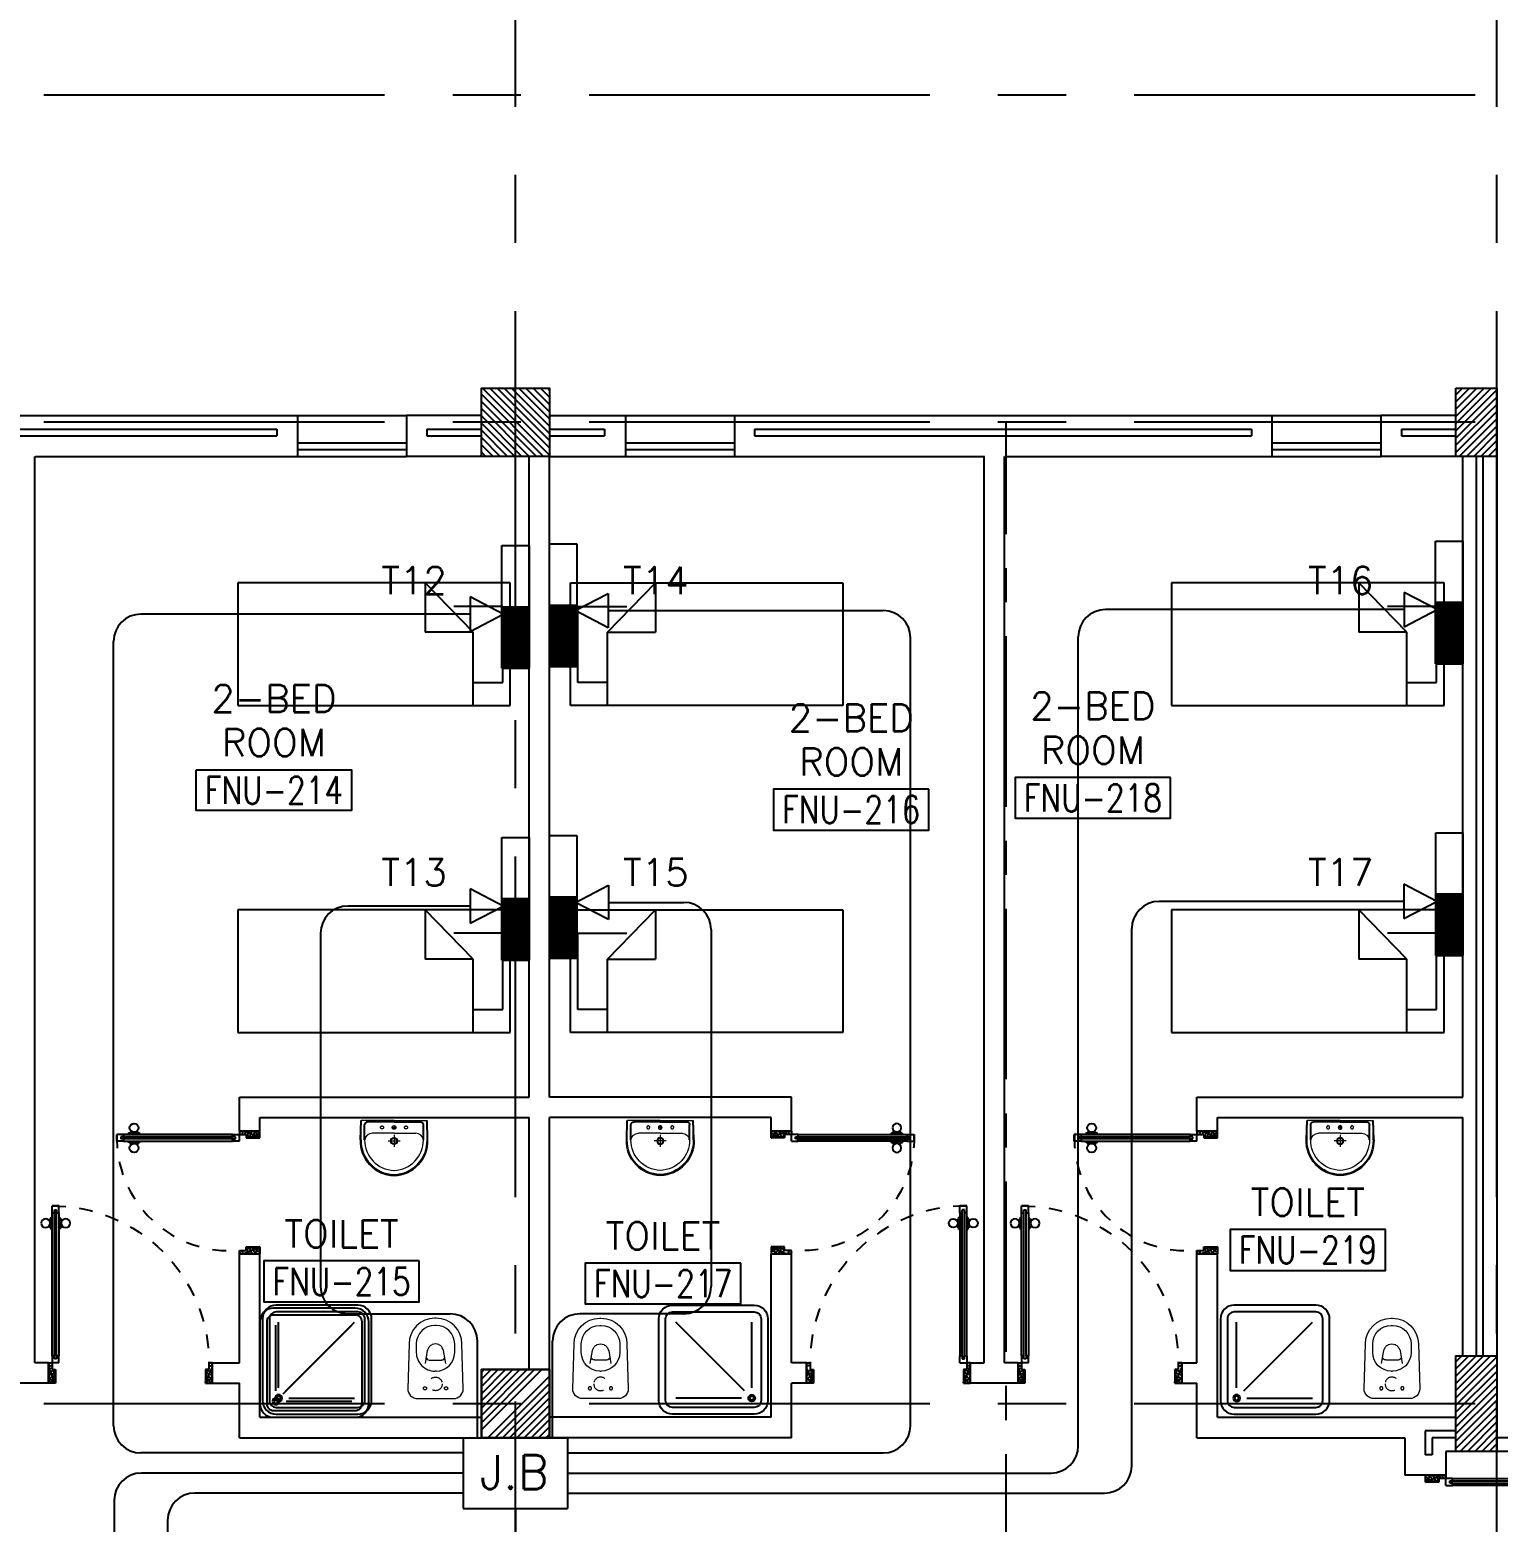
# Model space of a CAD drawing. Extents: x -0.3 to 92.6, y -1.1 to 78.4.
# Drawn here: x 29.32 to 40.09, y 56.5 to 67.45 of the extents above; entities that cross this region are included whole.
import ezdxf
from ezdxf.enums import TextEntityAlignment as Align

# ---------------------------------------------------------------- set-up
doc = ezdxf.new("R2010")
doc.units = 0
doc.header["$MEASUREMENT"] = 0
doc.header["$PDMODE"] = 34
for name, pattern in [('CENTER', [2, 1.25, -0.25, 0.25, -0.25]), ('CENTERX2', [4, 2.5, -0.5, 0.5, -0.5]), ('DASHED', [0.75, 0.5, -0.25]), ('HIDDEN', [0.375, 0.25, -0.125]), ('HIDDEN2', [0.1875, 0.125, -0.0625])]:
    doc.linetypes.add(name, pattern=pattern)
doc.layers.get('0').update_dxf_attribs({"color": 11, "linetype": 'CONTINUOUS'})
doc.layers.get('DEFPOINTS').update_dxf_attribs({"color": 11, "linetype": 'CONTINUOUS'})
for name, color, linetype in [('AX-DIM', 11, 'CONTINUOUS'), ('AXES', 11, 'CENTERX2'), ('AXES1', 11, 'CENTER'), ('COL', 11, 'CONTINUOUS'), ('DOOR', 11, 'CONTINUOUS'), ('E-TEL', 4, 'CONTINUOUS'), ('E-TEXT', 2, 'CONTINUOUS'), ('E-WIRE', 4, 'CONTINUOUS'), ('EJ', 11, 'CONTINUOUS'), ('FIX', 11, 'CONTINUOUS'), ('FUR', 11, 'CONTINUOUS'), ('HAT', 11, 'CONTINUOUS'), ('INSUL', 11, 'CONTINUOUS'), ('RM-BOX', 11, 'CONTINUOUS'), ('RM-NAME', 11, 'CONTINUOUS'), ('RM-NO', 11, 'CONTINUOUS'), ('ROOF', 11, 'CONTINUOUS'), ('WALL', 11, 'CONTINUOUS'), ('WIN', 11, 'CONTINUOUS')]:
    doc.layers.add(name, color=color, linetype=linetype)
doc.styles.add('ROMANS', font='ROMANS.shx', dxfattribs={"width": 0.6})
doc.styles.get("Standard").update_dxf_attribs({"font": 'TXT.shx'})
doc.dimstyles.new('DIM-OUT', dxfattribs={"dimscale": 0, "dimtxt": 0.24, "dimasz": 0.08, "dimexe": 0.02, "dimexo": 0.02, "dimgap": 0.05, "dimtad": 1, "dimdec": 0, "dimlfac": 1000, "dimzin": 0, "dimdsep": 46, "dimtxsty": 'ROMANS', "dimblk1": 'ARCHTICK', "dimblk2": 'ARCHTICK', "dimsah": 1, "dimcen": 0.01, "dimdle": 0.08, "dimclrd": 7, "dimclre": 7, "dimclrt": 2, "dimadec": 0, "dimazin": 0, "dimtp": 2, "dimtm": 2, "dimtfac": 0.114286, "dimtdec": 0, "dimtix": 1, "dimtmove": 2, "dimatfit": 3, "dimldrblk": 'ARCHTICK', "dimfxl": 0, "dimtolj": 1, "dimtzin": 0, "dimarcsym": 0})

# ---------------------------------------------------------------- blocks, each defined once
blk = doc.blocks.new('_ARCHTICK')
at = {"color": 0, "linetype": 'ByBlock', "const_width": 0.15}
blk.add_lwpolyline([(-0.5, -0.5), (0.5, 0.5)], dxfattribs=at)
blk = doc.blocks.new('*D118')
at = {"layer": 'AX-DIM', "color": 7, "lineweight": -2}
for p, q in [((7.602, 76.998), (82.452, 76.998)), ((7.682, 72.36), (7.682, 77.018)), ((82.372, 64.84), (82.372, 77.018))]:
    blk.add_line(p, q, dxfattribs=at)
at = {"layer": 'DEFPOINTS', "color": 0}
for p in [(82.372, 76.998), (7.682, 72.34), (82.372, 64.82)]:
    blk.add_point(p, dxfattribs=at)
at = {"layer": 'AX-DIM', "color": 7, "lineweight": -2, "xscale": 0.08, "yscale": 0.08, "zscale": 0.08, "rotation": 180}
blk.add_blockref('_ARCHTICK', (7.682, 76.998), dxfattribs=at)
at = {"layer": 'AX-DIM', "color": 7, "lineweight": -2, "xscale": 0.08, "yscale": 0.08, "zscale": 0.08}
blk.add_blockref('_ARCHTICK', (82.372, 76.998), dxfattribs=at)
at = {"layer": 'AX-DIM', "color": 2, "insert": (45.027, 77.168), "char_height": 0.24, "attachment_point": 5, "style": 'ROMANS'}
blk.add_mtext('\\A1;74690', dxfattribs=at)
blk = doc.blocks.new('A$C272A55A0')
at = {"layer": 'DOOR', "color": 0, "linetype": 'ByBlock'}
for p, q in [((0, 900), (0, 1050)), ((50, 1050), (0, 1050)), ((50, 950), (50, 1050)), ((1750, 950), (1750, 1050)), ((1750, 1050), (1800, 1050)), ((1800, 1050), (1800, 900)), ((0, 900), (25, 900)), ((25, 950), (50, 950)), ((25, 900), (25, 950)), ((75, 900), (25, 900)), ((25, 850), (25, 900)), ((75, 900), (75, 850)), ((1725, 900), (1775, 900)), ((1725, 900), (1725, 850)), ((1775, 950), (1750, 950)), ((1775, 900), (1775, 950)), ((1800, 900), (1775, 900)), ((1775, 850), (1775, 900)), ((42, 850), (25, 850)), ((58, 870), (42, 870)), ((42, 870), (42, 850)), ((58, 850), (58, 870)), ((75, 850), (58, 850)), ((1725, 850), (1742, 850)), ((1742, 870), (1758, 870)), ((1742, 850), (1742, 870)), ((1758, 870), (1758, 850)), ((1758, 850), (1775, 850)), ((1718, 160), (1709, 160)), ((1709, 95), (1709, 160)), ((1725, 173), (1718, 173)), ((1718, 173), (1718, 83)), ((1718, 95), (1718, 160)), ((1775, 173), (1782, 173)), ((1782, 173), (1782, 83)), ((1782, 160), (1791, 160)), ((1782, 95), (1782, 160)), ((1791, 95), (1791, 160)), ((25, 50), (42, 50)), ((25, 50), (25, 0)), ((25, 0), (75, 0)), ((75, 0), (25, 0)), ((42, 50), (42, 30)), ((42, 30), (58, 30)), ((58, 50), (75, 50)), ((58, 50), (58, 30)), ((75, 50), (75, 0)), ((1718, 95), (1709, 95)), ((1725, 83), (1718, 83)), ((1742, 50), (1725, 50)), ((1725, 50), (1725, 0)), ((1775, 0), (1725, 0)), ((1725, 0), (1775, 0)), ((1742, 50), (1742, 30)), ((1758, 30), (1742, 30)), ((1775, 50), (1758, 50)), ((1758, 50), (1758, 30)), ((1775, 83), (1782, 83)), ((1775, 50), (1775, 0)), ((1782, 95), (1791, 95))]:
    blk.add_line(p, q, dxfattribs=at)
at = {"layer": 'DOOR', "color": 9, "linetype": 'ByBlock'}
for p, q in [((50, 1050), (0, 1010)), ((50, 1050), (0, 937)), ((50, 1050), (37, 950)), ((1750, 1050), (1800, 1010)), ((1750, 1050), (1800, 937)), ((1750, 1050), (1763, 950))]:
    blk.add_line(p, q, dxfattribs=at)
at = {"layer": 'DOOR', "linetype": 'ByBlock'}
for p, q in [((25, 850), (25, 50)), ((42, 850), (42, 50)), ((58, 850), (58, 50)), ((75, 50), (75, 850)), ((1725, 50), (1725, 850)), ((1742, 850), (1742, 50)), ((1758, 850), (1758, 50)), ((1775, 850), (1775, 50))]:
    blk.add_line(p, q, dxfattribs=at)
at = {"layer": 'DOOR', "color": 0, "linetype": 'ByBlock'}
for centre in [(1676, 128), (1824, 128)]:
    blk.add_circle(centre, 32.4, dxfattribs=at)
at = {"layer": 'DOOR', "color": 9, "linetype": 'ByBlock'}
for centre, radius, start, end in [((50, 1050), 54.4, 203.2074, 270), ((50, 1050), 74.4, 227.7764, 270), ((50, 1050), 34.4, 180, 270), ((50, 1050), 14.4, 180, 270), ((1750, 1050), 14.4, 270, 0), ((1750, 1050), 34.4, 270, 0), ((1750, 1050), 54.4, 270, 336.7926), ((1750, 1050), 74.4, 270, 312.2236), ((50, 1050), 94.4, 238.0182, 270), ((50, 1050), 114, 244.0838, 257.3774), ((50, 1050), 134, 248.1598, 259.28), ((50, 1050), 154, 251.1053, 256.2858), ((1750, 1050), 94.4, 270, 301.9818), ((1750, 1050), 114, 282.6226, 295.9162), ((1750, 1050), 134, 280.72, 291.8402), ((1750, 1050), 154, 283.7142, 288.8947)]:
    blk.add_arc(centre, radius, start, end, dxfattribs=at)
at = {"layer": 'DOOR', "linetype": 'HIDDEN', "ltscale": 0.5}
for centre, start, end in [((50, 851), 268.3174, 3.2965), ((1750, 851), 176.7035, 271.6826)]:
    blk.add_arc(centre, 851, start, end, dxfattribs=at)
at = {"layer": 'WALL', "linetype": 'ByBlock'}
blk.add_line((1800, 900), (1800, 1050), dxfattribs=at)
blk = doc.blocks.new('WC1')
at = {"layer": 'FIX', "lineweight": 20}
for p, q in [((-210, 204), (-538, 194)), ((-475, 141), (-538, 141)), ((-137, 0), (-137, 131)), ((-727, 5), (-727, -5)), ((-674, 5), (-674, -5)), ((-534, 24), (-540, 0)), ((-540, 0), (-534, -24)), ((-395, 76), (-490, 60)), ((-339, 5), (-339, -5)), ((-137, -131), (-137, 0)), ((-490, -60), (-395, -76)), ((-538, -141), (-475, -141)), ((-538, -194), (-210, -204)), ((-213, -204), (-210, -204))]:
    blk.add_line(p, q, dxfattribs=at)
at = {"layer": 'FIX', "linetype": 'Continuous', "lineweight": 20}
blk.add_line((-420, -47), (-420, 45), dxfattribs=at)
at = {"layer": 'FIX', "linetype": 'HIDDEN2', "lineweight": 20, "ltscale": 0.3}
blk.add_circle((-245, 0), 49.8, dxfattribs=at)
at = {"layer": 'FIX', "linetype": 'HIDDEN', "lineweight": 20, "ltscale": 0.05}
for centre in [(-213, 78), (-213, -77)]:
    blk.add_circle(centre, 11.6, dxfattribs=at)
at = {"layer": 'FIX', "lineweight": 20}
for centre, radius, start, end in [((-538, 5), 189, 90, 180), ((-538, 5), 136, 90, 180), ((-475, 5), 136, 360, 90), ((-210, 131), 73, 360, 90), ((-473, -7), 68.2, 128.9242, 152.8468), ((-464, -18), 82, 108.496, 128.9242), ((-538, -5), 189, 180, 270), ((-538, -5), 136, 180, 270), ((-473, 7), 68.2, 207.1532, 231.0758), ((-464, 18), 82, 231.0758, 251.504), ((-475, -5), 136, 270, 0), ((-210, -131), 73, 270, 0)]:
    blk.add_arc(centre, radius, start, end, dxfattribs=at)
at = {"layer": 'FIX', "linetype": 'Continuous', "lineweight": 20}
for centre, start, end in [((-443, 46), 357.6662, 91.6121), ((-442, -46), 268.3879, 2.3338)]:
    blk.add_arc(centre, 22.3, start, end, dxfattribs=at)
blk = doc.blocks.new('LAV1')
at = {"layer": 'FIX', "linetype": 'DASHED', "lineweight": 20, "ltscale": 0.05}
for p, q in [((0, 170), (0, 270)), ((0, 170), (0, 270)), ((50, 220), (-50, 220))]:
    blk.add_line(p, q, dxfattribs=at)
at = {"layer": 'FIX', "linetype": 'ByBlock', "ltscale": 0.3}
for p, q in [((-280, 210), (-275, 50)), ((-245, 210), (-245, 85)), ((245, 210), (245, 85)), ((280, 210), (275, 50)), ((0, 60), (-220, 60)), ((0, 60), (220, 60))]:
    blk.add_line(p, q, dxfattribs=at)
at = {"layer": 'FIX', "linetype": 'Continuous', "lineweight": 20}
for p, q in [((-275, 210), (-275, 50)), ((0, 155), (-181, 155)), ((0, 155), (181, 155)), ((275, 210), (275, 50)), ((0, 50), (-275, 50)), ((0, 50), (-252, 50)), ((0, 50), (275, 50)), ((0, 50), (252, 50))]:
    blk.add_line(p, q, dxfattribs=at)
at = {"layer": 'FIX', "lineweight": 20}
for p, q in [((16, 107), (-15, 107)), ((0, 92), (0, 123))]:
    blk.add_line(p, q, dxfattribs=at)
for centre, radius in [((0, 220), 29.5), ((0, 220), 22.5), ((0, 107), 15.5)]:
    blk.add_circle(centre, radius, dxfattribs=at)
at = {"layer": 'FIX', "linetype": 'HIDDEN', "lineweight": 20, "ltscale": 0.05}
for centre in [(-100, 107), (100, 107)]:
    blk.add_circle(centre, 12.4, dxfattribs=at)
at = {"layer": 'FIX', "linetype": 'ByBlock', "ltscale": 0.3}
for centre, radius, start, end in [((7, 220), 287, 91.3776, 182.0064), ((-7, 220), 287, 357.9936, 88.6224), ((-220, 85), 24.9, 179.7021, 269.9486), ((220, 85), 24.9, 270.0514, 0.2979)]:
    blk.add_arc(centre, radius, start, end, dxfattribs=at)
at = {"layer": 'FIX', "linetype": 'Continuous', "lineweight": 20}
for centre, radius, start, end in [((8, 217), 283, 91.6988, 181.351), ((-8, 217), 283, 358.649, 88.3012), ((8, 212), 253, 91.7328, 180.4884), ((-8, 212), 253, 359.5116, 88.2672), ((-179, 222), 66.9, 190.2006, 268.0786), ((179, 222), 66.9, 271.9214, 349.7994)]:
    blk.add_arc(centre, radius, start, end, dxfattribs=at)
blk = doc.blocks.new('SHR1')
at = {"layer": 'FIX'}
for p, q in [((-196, 196), (-700, 700)), ((-143, 218), (-143, 700)), ((-218, 143), (-700, 143))]:
    blk.add_line(p, q, dxfattribs=at)
for points in [[(-825, 125), (-825, 725, -0.414214), (-725, 825), (-125, 825, -0.414214), (-25, 725), (-25, 125, -0.414214), (-125, 25), (-725, 25, -0.414214)], [(-775, 125), (-775, 725, -0.414214), (-725, 775), (-125, 775, -0.414214), (-75, 725), (-75, 125, -0.414214), (-125, 75), (-725, 75, -0.414214)]]:
    blk.add_lwpolyline(points, format="xyb", close=True, dxfattribs=at)
for radius in [25, 15]:
    blk.add_circle((-143, 143), radius, dxfattribs=at)
blk = doc.blocks.new('C-300')
at = {"layer": 'HAT', "linetype": 'ByBlock', "ltscale": 0.3}
h = blk.add_hatch(dxfattribs=at)
h.set_pattern_fill('ANSI31', color=8, scale=300, style=0)
h.set_pattern_definition([(45, (-258496.182, -82361.005), (-26.5165043, 26.5165043), [])])
h.paths.add_polyline_path([(300, 500), (0, 500), (0, 250), (300, 250)])
h.paths.add_polyline_path([(300, 250), (0, 250), (0, 0), (300, 0)])
at = {"layer": 'COL'}
blk.add_lwpolyline([(0, 500), (300, 500), (300, 0), (0, 0)], close=True, dxfattribs=at)
blk = doc.blocks.new('C11')
at = {"layer": 'HAT'}
h = blk.add_hatch(dxfattribs=at)
h.set_pattern_fill('ANSI31', color=256, scale=300, style=0)
h.set_pattern_definition([(45, (-248556.182, -75061.005), (-26.5165043, 26.5165043), [])])
h.paths.add_polyline_path([(300, 700), (0, 700), (0, 350), (300, 350)])
h.paths.add_polyline_path([(300, 350), (0, 350), (0, 0), (300, 0)])
at = {"layer": 'COL'}
blk.add_lwpolyline([(300, 700), (300, 0), (0, 0), (0, 700)], close=True, dxfattribs=at)
blk = doc.blocks.new('RM1')
at = {"layer": 'RM-BOX'}
blk.add_lwpolyline([(570, -200), (-570, -200), (-570, -500), (570, -500)], close=True, dxfattribs=at)
at = {"layer": 'RM-NAME', "style": 'ROMANS'}
for tag, p in [('ROOMNAME1', (0, 324)), ('ROOMNAME2', (0, 0))]:
    blk.add_attdef(tag, text='', height=200, dxfattribs=at).set_placement(p, align=Align.MIDDLE)
at = {"layer": 'RM-NO', "style": 'ROMANS', "width": 0.8}
blk.add_attdef('ROOMNO', text='', height=200, dxfattribs=at).set_placement((0, -350), align=Align.MIDDLE)
blk = doc.blocks.new('AH20A')
at = {"layer": 'FUR'}
for p, q in [((0, 0.5), (0, -0.5)), ((1, 0.5), (0, 0.5)), ((0.1358, 0.5), (0.1358, -0.0987)), ((1, -0.5), (1, 0.5)), ((0.1358, 0.3112), (0.0277, 0.3112)), ((0.0277, 0.3112), (0.0277, -0.3087)), ((0.1358, -0.0987), (0.3125, -0.5)), ((0.1358, -0.0987), (0.3125, -0.0987)), ((0.3125, -0.5), (0.3125, -0.0987)), ((0.0277, -0.3087), (0.2076, -0.3087)), ((0, -0.5), (1, -0.5))]:
    blk.add_line(p, q, dxfattribs=at)
blk = doc.blocks.new('DOOR100')
at = {"layer": 'DOOR', "color": 0, "linetype": 'ByBlock'}
for p, q in [((-92, 1206), (-92, 1141)), ((-83, 1206), (-92, 1206)), ((-83, 1129), (-83, 1219)), ((-76, 1219), (-83, 1219)), ((-83, 1206), (-83, 1141)), ((-76, 1251), (-76, 1301)), ((-76, 1301), (-26, 1301)), ((-26, 1301), (-76, 1301)), ((-59, 1251), (-76, 1251)), ((-59, 1251), (-59, 1271)), ((-43, 1271), (-59, 1271)), ((-43, 1251), (-43, 1271)), ((-26, 1251), (-43, 1251)), ((-26, 1251), (-26, 1301)), ((-26, 1219), (-19, 1219)), ((-19, 1129), (-19, 1219)), ((-19, 1206), (-19, 1141)), ((-19, 1206), (-10, 1206)), ((-10, 1206), (-10, 1141)), ((-83, 1141), (-92, 1141)), ((-76, 1129), (-83, 1129)), ((-26, 1129), (-19, 1129)), ((-19, 1141), (-10, 1141)), ((-1201, 0), (-1201, 150)), ((-1201, 150), (-1176, 150)), ((-1201, 150), (-1201, 0)), ((-1176, 150), (-1176, 100)), ((-76, 200), (-59, 200)), ((-76, 150), (-76, 200)), ((-76, 150), (-26, 150)), ((-59, 200), (-59, 180)), ((-59, 180), (-43, 180)), ((-43, 200), (-26, 200)), ((-43, 180), (-43, 200)), ((-26, 200), (-26, 150)), ((-1, 150), (-26, 150)), ((-26, 150), (-26, 100)), ((-1, 150), (-1, 0)), ((-1151, 0), (-1201, 0)), ((-1176, 100), (-1151, 100)), ((-1151, 100), (-1151, 0)), ((-51, 100), (-51, 0)), ((-26, 100), (-51, 100)), ((-51, 0), (-1, 0))]:
    blk.add_line(p, q, dxfattribs=at)
at = {"layer": 'DOOR', "linetype": 'ByBlock'}
for p, q in [((-76, 1251), (-76, 200)), ((-59, 200), (-59, 1251)), ((-43, 200), (-43, 1251)), ((-26, 200), (-26, 1251))]:
    blk.add_line(p, q, dxfattribs=at)
at = {"layer": 'DOOR', "color": 9, "linetype": 'ByBlock'}
for p, q in [((-1151, 0), (-1201, 114)), ((-51, 0), (-1, 114)), ((-1151, 0), (-1201, 40)), ((-1151, 0), (-1164, 100)), ((-51, 0), (-38, 100)), ((-51, 0), (-1, 40))]:
    blk.add_line(p, q, dxfattribs=at)
at = {"layer": 'DOOR', "color": 0, "linetype": 'ByBlock'}
for centre in [(-125, 1174), (22, 1174)]:
    blk.add_circle(centre, 32.4, dxfattribs=at)
at = {"layer": 'DOOR', "linetype": 'HIDDEN', "ltscale": 0.5}
blk.add_arc((-27, 152), 1149, 89.961, 180.0931, dxfattribs=at)
at = {"layer": 'DOOR', "color": 9, "linetype": 'ByBlock'}
for centre, radius, start, end in [((-1151, 0), 154, 103.7142, 108.8947), ((-1151, 0), 134, 100.72, 111.8402), ((-51, 0), 134, 68.1598, 79.28), ((-51, 0), 114, 64.0838, 77.3774), ((-51, 0), 154, 71.1053, 76.2858), ((-1151, 0), 94.4, 90, 121.9818), ((-1151, 0), 74.4, 90, 132.2236), ((-1151, 0), 54.4, 90, 156.7926), ((-1151, 0), 34.4, 90, 180), ((-1151, 0), 14.4, 90, 180), ((-51, 0), 94.4, 58.0182, 90), ((-51, 0), 74.4, 47.7764, 90), ((-51, 0), 54.4, 23.2074, 90), ((-51, 0), 34.4, 0, 90), ((-51, 0), 14.4, 0, 90)]:
    blk.add_arc(centre, radius, start, end, dxfattribs=at)
blk = doc.blocks.new('DOOR90')
at = {"layer": 'DOOR', "linetype": 'ByBlock'}
for p, q in [((0, 0), (-150, 0)), ((-200, -25), (-1000, -25)), ((-200, -42), (-1000, -42)), ((-200, -58), (-1000, -58)), ((-1000, -75), (-200, -75))]:
    blk.add_line(p, q, dxfattribs=at)
at = {"layer": 'DOOR', "color": 0, "linetype": 'ByBlock'}
for p, q in [((-150, 0), (-150, -25)), ((-150, 0), (0, 0)), ((0, -50), (0, 0)), ((-1050, -25), (-1050, -75)), ((-1050, -75), (-1050, -25)), ((-1000, -25), (-1050, -25)), ((-1000, -75), (-1050, -75)), ((-1020, -42), (-1020, -58)), ((-1000, -42), (-1020, -42)), ((-1000, -58), (-1020, -58)), ((-1000, -25), (-1000, -42)), ((-1000, -58), (-1000, -75)), ((-968, -25), (-968, -18)), ((-878, -18), (-968, -18)), ((-968, -75), (-968, -82)), ((-878, -82), (-968, -82)), ((-955, -18), (-955, -9)), ((-955, -9), (-890, -9)), ((-955, -18), (-890, -18)), ((-955, -82), (-955, -91)), ((-955, -82), (-890, -82)), ((-955, -91), (-890, -91)), ((-890, -18), (-890, -9)), ((-890, -82), (-890, -91)), ((-878, -25), (-878, -18)), ((-878, -75), (-878, -82)), ((-200, -42), (-200, -25)), ((-200, -25), (-150, -25)), ((-180, -42), (-200, -42)), ((-200, -75), (-200, -58)), ((-200, -58), (-180, -58)), ((-150, -75), (-200, -75)), ((-180, -58), (-180, -42)), ((-150, -75), (-150, -25)), ((-150, -25), (-100, -25)), ((-100, -25), (-100, -50)), ((-100, -50), (0, -50)), ((-150, -900), (-150, -875)), ((-150, -875), (-100, -875)), ((-100, -850), (0, -850)), ((-100, -875), (-100, -850)), ((0, -850), (0, -900)), ((0, -900), (-150, -900)), ((-150, -900), (0, -900))]:
    blk.add_line(p, q, dxfattribs=at)
at = {"layer": 'DOOR', "color": 9, "linetype": 'ByBlock'}
for p, q in [((0, -50), (-114, 0)), ((0, -50), (-40, 0)), ((0, -50), (-100, -37)), ((0, -850), (-114, -900)), ((0, -850), (-100, -863)), ((0, -850), (-40, -900))]:
    blk.add_line(p, q, dxfattribs=at)
at = {"layer": 'DOOR', "color": 0, "linetype": 'ByBlock'}
for centre in [(-923, 24), (-923, -124)]:
    blk.add_circle(centre, 32.4, dxfattribs=at)
at = {"layer": 'DOOR', "color": 9, "linetype": 'ByBlock'}
for centre, radius, start, end in [((0, -50), 74.4, 137.7764, 180), ((0, -50), 54.4, 113.2074, 180), ((0, -50), 154, 161.1053, 166.2858), ((0, -50), 134, 158.1598, 169.28), ((0, -50), 114, 154.0838, 167.3774), ((0, -50), 94.4, 148.0182, 180), ((0, -50), 34.4, 90, 180), ((0, -50), 14.4, 90, 180), ((0, -850), 134, 190.72, 201.8402), ((0, -850), 94.4, 180, 211.9818), ((0, -850), 74.4, 180, 222.2236), ((0, -850), 54.4, 180, 246.7926), ((0, -850), 34.4, 180, 270), ((0, -850), 14.4, 180, 270), ((0, -850), 154, 193.7142, 198.8947)]:
    blk.add_arc(centre, radius, start, end, dxfattribs=at)
at = {"layer": 'DOOR', "linetype": 'HIDDEN', "ltscale": 0.5}
blk.add_arc((-222, -50), 828, 178.2701, 275.003, dxfattribs=at)
blk = doc.blocks.new('*X45')
at = {"color": 0}
for p, q in [((203889, 118293), (204345, 118750)), ((203889, 118346), (204292, 118750)), ((203889, 118399), (204239, 118750)), ((203889, 118452), (204186, 118750)), ((203889, 118505), (204133, 118750)), ((203889, 118558), (204080, 118750)), ((203889, 118611), (204027, 118750)), ((203889, 118665), (203974, 118750)), ((203889, 118718), (203921, 118750)), ((203898, 118250), (204389, 118740)), ((203951, 118250), (204389, 118687)), ((204004, 118250), (204389, 118634)), ((204057, 118250), (204389, 118581)), ((204110, 118250), (204389, 118528)), ((204163, 118250), (204389, 118475)), ((204216, 118250), (204389, 118422)), ((204269, 118250), (204389, 118369)), ((204322, 118250), (204389, 118316)), ((204375, 118250), (204389, 118263))]:
    blk.add_line(p, q, dxfattribs=at)
blk = doc.blocks.new('COL50')
at = {"layer": 'COL'}
blk.add_lwpolyline([(-250, 250), (-250, -250), (250, -250), (250, 250)], close=True, dxfattribs=at)
blk = doc.blocks.new('*X31')
at = {"color": 0}
for p, q in [((203889, 169947), (204331, 170390)), ((203889, 170000), (204278, 170390)), ((203889, 170053), (204225, 170390)), ((203889, 170107), (204172, 170390)), ((203889, 170160), (204119, 170390)), ((203889, 170213), (204066, 170390)), ((203889, 170266), (204013, 170390)), ((203889, 170319), (203960, 170390)), ((203889, 170372), (203907, 170390)), ((203937, 169890), (204389, 170341)), ((203990, 169890), (204389, 170288)), ((204043, 169890), (204389, 170235)), ((204096, 169890), (204389, 170182)), ((204149, 169890), (204389, 170129)), ((204202, 169890), (204389, 170076)), ((204255, 169890), (204389, 170023)), ((204308, 169890), (204389, 169970)), ((204361, 169890), (204389, 169917))]:
    blk.add_line(p, q, dxfattribs=at)

msp = doc.modelspace()

# ---------------------------------------------------------------- linework, layer by layer
at = {"layer": 'AXES'}
for p, q in [((32.8817, -1.1143), (32.8817, 77.6984)), ((40.0817, -1.1143), (40.0817, 77.3484)), ((91.9217, 66.97), (23.8817, 66.97)), ((91.9217, 64.57), (23.8817, 64.57)), ((91.9217, 57.37), (23.8817, 57.37))]:
    msp.add_line(p, q, dxfattribs=at)
at = {"layer": 'AXES1'}
msp.add_line((36.4817, 5.75), (36.4817, 64.57), dxfattribs=at)
at = {"layer": 'COL'}
msp.add_lwpolyline([(32.6317, 64.32), (32.6317, 64.82), (33.1317, 64.82), (33.1317, 64.32)], close=True, dxfattribs=at)
at = {"layer": 'E-TEL', "color": 4}
for p, q in [((32.7823, 63.6651), (32.9817, 63.6651)), ((32.7823, 62.7651), (32.7823, 63.6651)), ((32.9817, 63.6651), (32.9817, 62.7651)), ((33.1317, 62.7784), (33.1317, 63.6784)), ((33.1317, 63.6784), (33.331, 63.6784)), ((33.331, 63.6784), (33.331, 62.7784)), ((39.6323, 63.6989), (39.8317, 63.6989)), ((39.6323, 62.7989), (39.6323, 63.6989)), ((39.8317, 63.6989), (39.8317, 62.7989)), ((32.5505, 63.2887), (32.5505, 63.0361)), ((32.7927, 63.1624), (32.5505, 63.2887)), ((33.3206, 63.189), (33.5628, 63.3153)), ((33.5628, 63.3153), (33.5628, 63.0627)), ((39.4005, 63.3225), (39.4005, 63.07)), ((39.6427, 63.1962), (39.4005, 63.3225)), ((32.7823, 63.2162), (32.9817, 63.2162)), ((32.7823, 62.9044), (32.9277, 63.2162)), ((32.7823, 62.8749), (32.9415, 63.2162)), ((32.7823, 62.8453), (32.9553, 63.2162)), ((32.7823, 62.8157), (32.9691, 63.2162)), ((32.7823, 62.934), (32.9139, 63.2162)), ((32.7823, 62.9636), (32.9001, 63.2162)), ((32.7823, 63.1115), (32.8311, 63.2162)), ((32.7823, 63.0819), (32.8449, 63.2162)), ((32.7823, 63.0523), (32.8587, 63.2162)), ((32.7823, 63.0228), (32.8725, 63.2162)), ((32.7823, 62.9932), (32.8863, 63.2162)), ((32.7823, 63.2002), (32.7898, 63.2162)), ((32.7823, 63.1706), (32.8036, 63.2162)), ((32.7823, 63.1411), (32.8173, 63.2162)), ((32.7823, 62.7861), (32.9817, 63.2136)), ((32.7863, 62.7651), (32.9817, 63.1841)), ((33.1317, 62.9177), (33.277, 63.2295)), ((33.1317, 62.9473), (33.2632, 63.2295)), ((33.1317, 62.9769), (33.2495, 63.2295)), ((33.1317, 63.2135), (33.1391, 63.2295)), ((33.1317, 63.1839), (33.1529, 63.2295)), ((33.1317, 63.1544), (33.1667, 63.2295)), ((33.1317, 63.1248), (33.1805, 63.2295)), ((33.1317, 63.0952), (33.1943, 63.2295)), ((33.1317, 63.0656), (33.2081, 63.2295)), ((33.1317, 63.0361), (33.2219, 63.2295)), ((33.1317, 63.0065), (33.2357, 63.2295)), ((33.1317, 62.8882), (33.2908, 63.2295)), ((33.1317, 63.2295), (33.331, 63.2295)), ((33.1317, 62.8586), (33.3046, 63.2295)), ((33.1317, 62.829), (33.3184, 63.2295)), ((33.1317, 62.7994), (33.331, 63.227)), ((33.1356, 62.7784), (33.331, 63.1974)), ((33.5628, 63.0627), (33.3206, 63.189)), ((39.4005, 63.07), (39.6427, 63.1962)), ((39.6323, 63.2501), (39.8317, 63.2501)), ((39.6323, 62.9383), (39.7777, 63.2501)), ((39.6323, 62.9087), (39.7915, 63.2501)), ((39.6323, 62.8791), (39.8053, 63.2501)), ((39.6323, 62.8495), (39.8191, 63.2501)), ((39.6323, 62.9678), (39.7639, 63.2501)), ((39.6323, 62.9974), (39.7501, 63.2501)), ((39.6323, 63.234), (39.6398, 63.2501)), ((39.6323, 63.2045), (39.6536, 63.2501)), ((39.6323, 63.1749), (39.6673, 63.2501)), ((39.6323, 63.1453), (39.6811, 63.2501)), ((39.6323, 63.1157), (39.6949, 63.2501)), ((39.6323, 63.0862), (39.7087, 63.2501)), ((39.6323, 63.0566), (39.7225, 63.2501)), ((39.6323, 63.027), (39.7363, 63.2501)), ((39.6323, 62.82), (39.8317, 63.2475)), ((39.6363, 62.7989), (39.8317, 63.2179)), ((39.6501, 62.7989), (39.8317, 63.1883)), ((32.5505, 63.0361), (32.7927, 63.1624)), ((32.8001, 62.7651), (32.9817, 63.1545)), ((32.8139, 62.7651), (32.9817, 63.1249)), ((32.8277, 62.7651), (32.9817, 63.0953)), ((32.8414, 62.7651), (32.9817, 63.0658)), ((33.1494, 62.7784), (33.331, 63.1678)), ((33.1632, 62.7784), (33.331, 63.1382)), ((33.177, 62.7784), (33.331, 63.1086)), ((33.1908, 62.7784), (33.331, 63.0791)), ((39.6639, 62.7989), (39.8317, 63.1587)), ((39.6777, 62.7989), (39.8317, 63.1292)), ((39.6914, 62.7989), (39.8317, 63.0996)), ((39.7052, 62.7989), (39.8317, 63.07)), ((32.8552, 62.7651), (32.9817, 63.0362)), ((32.869, 62.7651), (32.9817, 63.0066)), ((32.8828, 62.7651), (32.9817, 62.977)), ((33.2046, 62.7784), (33.331, 63.0495)), ((33.2184, 62.7784), (33.331, 63.0199)), ((33.2322, 62.7784), (33.331, 62.9903)), ((33.246, 62.7784), (33.331, 62.9608)), ((39.719, 62.7989), (39.8317, 63.0404)), ((39.7328, 62.7989), (39.8317, 63.0109)), ((39.7466, 62.7989), (39.8317, 62.9813)), ((32.8966, 62.7651), (32.9817, 62.9475)), ((32.9104, 62.7651), (32.9817, 62.9179)), ((32.9242, 62.7651), (32.9817, 62.8883)), ((32.938, 62.7651), (32.9817, 62.8587)), ((33.2598, 62.7784), (33.331, 62.9312)), ((33.2736, 62.7784), (33.331, 62.9016)), ((33.2873, 62.7784), (33.331, 62.872)), ((39.7604, 62.7989), (39.8317, 62.9517)), ((39.7742, 62.7989), (39.8317, 62.9221)), ((39.788, 62.7989), (39.8317, 62.8925)), ((39.8018, 62.7989), (39.8317, 62.863)), ((32.7823, 62.7651), (32.9817, 62.7651)), ((32.9518, 62.7651), (32.9817, 62.8291)), ((32.9656, 62.7651), (32.9817, 62.7996)), ((32.9794, 62.7651), (32.9817, 62.77)), ((33.1317, 62.7784), (33.331, 62.7784)), ((33.3011, 62.7784), (33.331, 62.8424)), ((33.3149, 62.7784), (33.331, 62.8129)), ((33.3287, 62.7784), (33.331, 62.7833)), ((39.6323, 62.7989), (39.8317, 62.7989)), ((39.8156, 62.7989), (39.8317, 62.8334)), ((39.8294, 62.799), (39.8317, 62.8038)), ((33.1323, 60.6384), (33.1323, 61.5384)), ((33.1323, 61.5384), (33.3317, 61.5384)), ((33.3317, 61.5384), (33.3317, 60.6384)), ((39.633, 60.6589), (39.633, 61.5589)), ((39.633, 61.5589), (39.8323, 61.5589)), ((39.8323, 61.5589), (39.8323, 60.6589)), ((32.783, 60.6251), (32.783, 61.5251)), ((32.783, 61.5251), (32.9823, 61.5251)), ((32.9823, 61.5251), (32.9823, 60.6251)), ((32.5498, 61.1475), (32.5498, 60.895)), ((32.792, 61.0213), (32.5498, 61.1475)), ((33.3213, 61.0479), (33.5635, 61.1741)), ((33.5635, 61.1741), (33.5635, 60.9216)), ((39.3998, 61.1814), (39.3998, 60.9288)), ((39.642, 61.0551), (39.3998, 61.1814)), ((39.633, 60.7983), (39.7784, 61.1101)), ((39.633, 60.7687), (39.7922, 61.1101)), ((39.633, 60.7391), (39.806, 61.1101)), ((39.633, 60.7095), (39.8197, 61.1101)), ((39.633, 60.8278), (39.7646, 61.1101)), ((39.633, 60.8574), (39.7508, 61.1101)), ((39.633, 61.1101), (39.8323, 61.1101)), ((39.633, 61.094), (39.6404, 61.1101)), ((39.633, 61.0645), (39.6542, 61.1101)), ((39.633, 61.0349), (39.668, 61.1101)), ((39.633, 61.0053), (39.6818, 61.1101)), ((39.633, 60.9757), (39.6956, 61.1101)), ((39.633, 60.9462), (39.7094, 61.1101)), ((39.633, 60.9166), (39.7232, 61.1101)), ((39.633, 60.887), (39.737, 61.1101)), ((39.633, 60.68), (39.8323, 61.1075)), ((32.5498, 60.895), (32.792, 61.0213)), ((32.783, 60.7644), (32.9284, 61.0762)), ((32.783, 60.7349), (32.9422, 61.0762)), ((32.783, 60.7053), (32.956, 61.0762)), ((32.783, 60.6757), (32.9697, 61.0762)), ((32.783, 60.794), (32.9146, 61.0762)), ((32.783, 60.8236), (32.9008, 61.0762)), ((32.783, 60.8532), (32.887, 61.0762)), ((32.783, 61.0762), (32.9823, 61.0762)), ((32.783, 61.0011), (32.818, 61.0762)), ((32.783, 60.9715), (32.8318, 61.0762)), ((32.783, 60.9419), (32.8456, 61.0762)), ((32.783, 60.9123), (32.8594, 61.0762)), ((32.783, 60.8828), (32.8732, 61.0762)), ((32.783, 61.0602), (32.7904, 61.0762)), ((32.783, 61.0306), (32.8042, 61.0762)), ((32.783, 60.6461), (32.9823, 61.0736)), ((32.787, 60.6251), (32.9823, 61.0441)), ((32.8008, 60.6251), (32.9823, 61.0145)), ((33.1323, 60.7777), (33.2777, 61.0895)), ((33.1323, 60.8073), (33.2639, 61.0895)), ((33.1323, 60.8369), (33.2501, 61.0895)), ((33.1323, 60.7482), (33.2915, 61.0895)), ((33.1323, 60.7186), (33.3053, 61.0895)), ((33.1323, 60.689), (33.3191, 61.0895)), ((33.1323, 61.0735), (33.1398, 61.0895)), ((33.1323, 61.0439), (33.1536, 61.0895)), ((33.1323, 61.0144), (33.1674, 61.0895)), ((33.1323, 60.9848), (33.1812, 61.0895)), ((33.1323, 60.9552), (33.195, 61.0895)), ((33.1323, 60.9256), (33.2088, 61.0895)), ((33.1323, 60.8961), (33.2226, 61.0895)), ((33.1323, 60.8665), (33.2363, 61.0895)), ((33.1323, 61.0895), (33.3317, 61.0895)), ((33.1323, 60.6594), (33.3317, 61.087)), ((33.1363, 60.6384), (33.3317, 61.0574)), ((33.1501, 60.6384), (33.3317, 61.0278)), ((33.1639, 60.6384), (33.3317, 60.9982)), ((33.5635, 60.9216), (33.3213, 61.0479)), ((39.3998, 60.9288), (39.642, 61.0551)), ((39.637, 60.6589), (39.8323, 61.0779)), ((39.6508, 60.6589), (39.8323, 61.0483)), ((39.6645, 60.6589), (39.8323, 61.0187)), ((39.6783, 60.6589), (39.8323, 60.9892)), ((32.8145, 60.6251), (32.9823, 60.9849)), ((32.8283, 60.6251), (32.9823, 60.9553)), ((32.8421, 60.6251), (32.9823, 60.9258)), ((32.8559, 60.6251), (32.9823, 60.8962)), ((33.1777, 60.6384), (33.3317, 60.9686)), ((33.1915, 60.6384), (33.3317, 60.9391)), ((33.2053, 60.6384), (33.3317, 60.9095)), ((33.2191, 60.6384), (33.3317, 60.8799)), ((39.6921, 60.6589), (39.8323, 60.9596)), ((39.7059, 60.6589), (39.8323, 60.93)), ((39.7197, 60.6589), (39.8323, 60.9004)), ((32.8697, 60.6251), (32.9823, 60.8666)), ((32.8835, 60.6251), (32.9823, 60.837)), ((32.8973, 60.6251), (32.9823, 60.8075)), ((32.9111, 60.6251), (32.9823, 60.7779)), ((33.2329, 60.6384), (33.3317, 60.8503)), ((33.2467, 60.6384), (33.3317, 60.8208)), ((33.2604, 60.6384), (33.3317, 60.7912)), ((39.7335, 60.6589), (39.8323, 60.8709)), ((39.7473, 60.6589), (39.8323, 60.8413)), ((39.7611, 60.6589), (39.8323, 60.8117)), ((39.7749, 60.6589), (39.8323, 60.7821)), ((32.9249, 60.6251), (32.9823, 60.7483)), ((32.9387, 60.6251), (32.9823, 60.7187)), ((32.9525, 60.6251), (32.9823, 60.6891)), ((32.9663, 60.6251), (32.9823, 60.6596)), ((33.2742, 60.6384), (33.3317, 60.7616)), ((33.288, 60.6384), (33.3317, 60.732)), ((33.3018, 60.6384), (33.3317, 60.7024)), ((33.3156, 60.6384), (33.3317, 60.6729)), ((39.633, 60.6589), (39.8323, 60.6589)), ((39.7887, 60.6589), (39.8323, 60.7525)), ((39.8025, 60.6589), (39.8323, 60.723)), ((39.8163, 60.6589), (39.8323, 60.6934)), ((39.8301, 60.659), (39.8323, 60.6638)), ((32.783, 60.6251), (32.9823, 60.6251)), ((32.9801, 60.6251), (32.9823, 60.63)), ((33.1323, 60.6384), (33.3317, 60.6384)), ((33.3294, 60.6384), (33.3317, 60.6433)), ((32.4986, 57.12), (33.2647, 57.12)), ((32.4986, 57.12), (32.4986, 56.6021)), ((33.2647, 57.12), (33.2647, 56.6021)), ((32.4986, 56.6021), (33.2647, 56.6021))]:
    msp.add_line(p, q, dxfattribs=at)
at = {"layer": 'E-WIRE', "color": 4, "linetype": 'ByBlock'}
for p, q in [((33.5628, 63.189), (35.5802, 63.189)), ((39.4005, 63.1962), (37.2109, 63.1962)), ((32.5505, 63.1624), (30.1336, 63.1624)), ((29.9336, 57.2083), (29.9336, 62.9624)), ((35.7802, 57.2083), (35.7802, 62.989)), ((37.0109, 57.0611), (37.0109, 62.9962)), ((32.5498, 61.0213), (31.652, 61.0213)), ((33.5635, 61.0479), (34.1174, 61.0479)), ((39.3998, 61.0551), (37.6032, 61.0551)), ((31.452, 60.8213), (31.452, 58.2294)), ((34.3174, 60.8479), (34.3174, 58.2294)), ((37.4032, 56.9138), (37.4032, 60.8551)), ((31.652, 58.0294), (32.4022, 58.0294)), ((34.1174, 58.0294), (33.3541, 58.0294)), ((32.6022, 57.12), (32.6022, 57.8294)), ((33.1541, 57.12), (33.1541, 57.8294)), ((32.4986, 56.8611), (30.1379, 56.8611)), ((32.8817, 56.6021), (32.8817, 56.0876))]:
    msp.add_line(p, q, dxfattribs=at)
at = {"layer": 'E-WIRE', "color": 4}
for p, q in [((32.4986, 57.0083), (30.1336, 57.0083)), ((33.2647, 57.0083), (35.5802, 57.0083)), ((33.2647, 56.8611), (36.8109, 56.8611)), ((29.9379, 56.6611), (29.9379, 54.2596)), ((32.4986, 56.7138), (30.5301, 56.7138)), ((33.2647, 56.7138), (37.2032, 56.7138)), ((30.3301, 56.5138), (30.3301, 53.3557))]:
    msp.add_line(p, q, dxfattribs=at)
at = {"layer": 'E-WIRE', "color": 4, "linetype": 'ByBlock'}
for centre, start, end in [((35.5802, 62.989), 0, 90), ((37.2109, 62.9962), 90, 180), ((30.1336, 62.9624), 90, 180), ((31.652, 60.8213), 90, 180), ((34.1174, 60.8479), 0, 90), ((37.6032, 60.8551), 90, 180), ((31.652, 58.2294), 180, 270), ((34.1174, 58.2294), 270, 0), ((32.4022, 57.8294), 0, 90), ((33.3541, 57.8294), 90, 180), ((30.1336, 57.2083), 180, 270)]:
    msp.add_arc(centre, 0.2, start, end, dxfattribs=at)
at = {"layer": 'E-WIRE', "color": 4}
for centre, start, end in [((35.5802, 57.2083), 270, 0), ((36.8109, 57.0611), 270, 0), ((30.1379, 56.6611), 90, 180), ((37.2032, 56.9138), 270, 0), ((30.5301, 56.5138), 90, 180)]:
    msp.add_arc(centre, 0.2, start, end, dxfattribs=at)
at = {"layer": 'EJ'}
msp.add_line((40.0817, 54.87), (40.0817, 57.02), dxfattribs=at)
at = {"layer": 'INSUL'}
for p, q in [((27.435, 64.52), (31.1317, 64.52)), ((31.1317, 64.52), (31.1317, 64.47)), ((32.2317, 64.52), (32.6317, 64.52)), ((32.2317, 64.52), (32.2317, 64.47)), ((33.1317, 64.52), (33.535, 64.52)), ((33.535, 64.52), (33.535, 64.47)), ((34.635, 64.52), (34.635, 64.47)), ((34.635, 64.52), (38.2817, 64.52)), ((38.2817, 64.52), (38.2817, 64.47)), ((39.3817, 64.52), (39.3817, 64.47)), ((39.3817, 64.52), (39.7817, 64.52)), ((27.435, 64.47), (31.1317, 64.47)), ((32.2317, 64.47), (32.6317, 64.47)), ((33.1317, 64.47), (33.535, 64.47)), ((34.635, 64.47), (38.2817, 64.47)), ((39.3817, 64.47), (39.7817, 64.47)), ((39.9317, 57.72), (39.9317, 64.32)), ((39.9817, 57.72), (39.9817, 64.32)), ((39.7817, 57.17), (39.5567, 57.17)), ((39.5567, 57.17), (39.5567, 56.995)), ((39.7817, 57.12), (39.6067, 57.12)), ((39.6067, 57.12), (39.6067, 56.995)), ((39.6067, 56.995), (39.5567, 56.995))]:
    msp.add_line(p, q, dxfattribs=at)
at = {"layer": 'ROOF'}
for p, q in [((41.2267, 57.12), (40.0817, 57.12)), ((41.3767, 57.02), (40.0817, 57.02))]:
    msp.add_line(p, q, dxfattribs=at)
at = {"layer": 'WALL'}
for p, q in [((27.285, 64.62), (31.2817, 64.62)), ((31.2817, 64.62), (31.2817, 64.32)), ((32.6317, 64.62), (32.0817, 64.62)), ((32.0817, 64.62), (32.0817, 64.32)), ((33.1317, 64.62), (33.6883, 64.62)), ((33.6883, 64.62), (33.6883, 64.32)), ((34.4883, 64.62), (34.4883, 64.32)), ((34.4883, 64.62), (38.4317, 64.62)), ((38.4317, 64.62), (38.4317, 64.32)), ((39.7817, 64.62), (39.2317, 64.62)), ((39.2317, 64.62), (39.2317, 64.32)), ((29.3567, 57.67), (29.3567, 64.32)), ((29.36, 64.32), (31.2817, 64.32)), ((32.6317, 64.32), (32.0817, 64.32)), ((32.9817, 59.62), (32.9817, 64.32)), ((33.1317, 64.32), (33.6883, 64.32)), ((33.1317, 59.62), (33.1317, 64.32)), ((34.4883, 64.32), (36.3225, 64.32)), ((36.3192, 57.67), (36.3192, 64.32)), ((36.4692, 57.67), (36.4692, 64.32)), ((36.4725, 64.32), (38.4317, 64.32)), ((39.7817, 64.32), (39.2317, 64.32)), ((39.8317, 59.62), (39.8317, 64.32)), ((40.0817, 58.97), (40.0817, 64.32)), ((40.0817, 64.32), (40.0817, 57.72)), ((30.8567, 59.37), (30.8567, 59.62)), ((34.9067, 59.37), (34.9067, 59.62)), ((37.8817, 59.37), (37.8817, 59.62)), ((37.8817, 59.62), (39.8317, 59.62)), ((31.0067, 59.37), (31.0067, 59.47)), ((32.9817, 57.62), (32.9817, 59.47)), ((33.1317, 57.62), (33.1317, 59.47)), ((34.7567, 59.37), (34.7567, 59.47)), ((38.0317, 59.37), (38.0317, 59.47)), ((38.0317, 59.37), (38.0317, 59.47)), ((38.0317, 59.47), (39.8317, 59.47)), ((38.8817, 59.47), (39.8317, 59.47)), ((39.8317, 57.72), (39.8317, 59.47)), ((37.8817, 59.37), (38.0317, 59.37)), ((30.8567, 57.67), (30.8567, 58.47)), ((31.0067, 57.27), (31.0067, 58.47)), ((34.7567, 57.27), (34.7567, 58.47)), ((34.9067, 57.67), (34.9067, 58.47)), ((37.8817, 57.67), (37.8817, 58.47)), ((37.8817, 58.47), (38.0317, 58.47)), ((38.0317, 57.27), (38.0317, 58.47)), ((29.4567, 57.52), (29.4567, 57.67)), ((30.6567, 57.52), (30.6567, 57.67)), ((30.6567, 57.67), (30.8567, 57.67)), ((35.0187, 57.67), (34.9067, 57.67)), ((35.0187, 57.52), (35.0187, 57.67)), ((36.2187, 57.52), (36.2187, 57.67)), ((36.5697, 57.52), (36.5697, 57.67)), ((37.7697, 57.52), (37.7697, 57.67)), ((37.7697, 57.67), (37.8817, 57.67)), ((30.6567, 57.52), (30.8567, 57.52)), ((30.8567, 57.12), (30.8567, 57.52)), ((35.0187, 57.52), (34.9067, 57.52)), ((34.9067, 57.12), (34.9067, 57.52)), ((37.7697, 57.52), (37.8817, 57.52)), ((37.8817, 57.12), (37.8817, 57.52)), ((38.0317, 57.27), (39.785, 57.27)), ((40.0817, 57.17), (40.0817, 57.02)), ((30.8567, 57.12), (32.6317, 57.12)), ((34.9067, 57.12), (33.1317, 57.12)), ((37.8817, 57.12), (39.4067, 57.12)), ((39.4067, 57.12), (39.4067, 56.845)), ((39.7067, 57.02), (39.7067, 56.845)), ((40.0817, 57.02), (39.7067, 57.02)), ((39.7067, 56.845), (39.4067, 56.845))]:
    msp.add_line(p, q, dxfattribs=at)
at = {"layer": 'WALL', "linetype": 'ByBlock'}
for p, q in [((30.8567, 59.62), (32.9817, 59.62)), ((34.9067, 59.62), (33.1317, 59.62)), ((31.0067, 59.47), (32.9817, 59.47)), ((34.7567, 59.47), (33.1317, 59.47)), ((30.8567, 59.37), (31.0067, 59.37)), ((34.9067, 59.37), (34.7567, 59.37)), ((30.8567, 58.47), (31.0067, 58.47)), ((34.9067, 58.47), (34.7567, 58.47)), ((29.4567, 57.67), (29.3567, 57.67)), ((36.2187, 57.67), (36.3192, 57.67)), ((36.5697, 57.67), (36.4692, 57.67)), ((29.4567, 57.52), (29.1067, 57.52)), ((36.5697, 57.52), (36.2187, 57.52)), ((31.0067, 57.27), (32.6317, 57.27)), ((34.7567, 57.27), (33.1317, 57.27))]:
    msp.add_line(p, q, dxfattribs=at)
at = {"layer": 'WIN'}
for p, q in [((31.2817, 64.62), (32.0817, 64.62)), ((33.6883, 64.62), (34.4883, 64.62)), ((38.4317, 64.62), (39.2317, 64.62)), ((31.2817, 64.42), (32.0817, 64.42)), ((33.6883, 64.42), (34.4883, 64.42)), ((38.4317, 64.42), (39.2317, 64.42)), ((31.2817, 64.37), (32.0817, 64.37)), ((31.2817, 64.32), (32.0817, 64.32)), ((33.6883, 64.37), (34.4883, 64.37)), ((33.6883, 64.32), (34.4883, 64.32)), ((38.4317, 64.37), (39.2317, 64.37)), ((38.4317, 64.32), (39.2317, 64.32))]:
    msp.add_line(p, q, dxfattribs=at)

# ---------------------------------------------------------------- block references
at = {"layer": 'COL', "color": 6, "linetype": 'ByBlock', "ltscale": 0.3, "xscale": 0.001, "yscale": 0.001, "zscale": 0.001}
msp.add_blockref('C-300', (39.7817, 64.32), dxfattribs=at)
at = {"layer": 'COL', "xscale": 0.001, "yscale": 0.001, "zscale": 0.001}
for name, p in [('C11', (39.7817, 57.02)), ('COL50', (32.8817, 57.37))]:
    msp.add_blockref(name, p, dxfattribs=at)
at = {"layer": 'COL', "xscale": -0.001, "yscale": 0.001, "zscale": 0.001, "rotation": 180}
msp.add_blockref('COL50', (32.8817, 57.37), dxfattribs=at)
msp.add_blockref('COL50', (32.8817, 57.37), dxfattribs=at)
at = {"layer": 'DOOR', "color": 0, "linetype": 'ByBlock', "yscale": 0.001, "zscale": 0.001}
for name, p, xscale in [('DOOR90', (31.0067, 59.37), 0.001), ('DOOR90', (34.7567, 59.37), -0.001), ('DOOR90', (38.0317, 59.37), 0.001), ('DOOR100', (29.4567, 57.52), -0.001), ('DOOR100', (36.2187, 57.52), 0.001), ('DOOR100', (36.5686, 57.52), -0.001)]:
    msp.add_blockref(name, p, dxfattribs=dict(at, xscale=xscale))
at = {"layer": 'DOOR', "color": 0, "linetype": 'ByBlock', "xscale": 0.001, "yscale": 0.001, "zscale": 0.001, "rotation": 90}
msp.add_blockref('A$C272A55A0', (40.607, 55.045), dxfattribs=at)
at = {"layer": 'FIX'}
for name, p, xscale, yscale, zscale, rotation in [('AH20A', (32.844, 62.942), 2, 0.8999999999999998, 2, 180), ('AH20A', (33.2846, 62.942), -2, 0.8999999999999998, 2, 180), ('AH20A', (39.694, 62.942), 2, 0.8999999999999998, 2, 180), ('AH20A', (32.844, 60.5431), 2, 0.8999999999999998, 2, 180), ('AH20A', (33.2846, 60.5431), -2, 0.8999999999999998, 2, 180), ('AH20A', (39.694, 60.5431), 2, 0.8999999999999998, 2, 180), ('LAV1', (31.991, 59.491), 0.0008799999999973807, 0.0008800000000046567, 0.0008800000000000001, 180), ('LAV1', (33.9442, 59.491), -0.0008799999999973807, 0.0008800000000046567, 0.0008800000000000001, 180), ('LAV1', (38.9317, 59.491), -0.0008800000000000001, 0.0008800000000000001, 0.0008800000000000001, 180), ('WC1', (32.295, 57.27), 0.001, 0.001, 0.001, 270), ('WC1', (33.5058, 57.27), -0.001, 0.001, 0.001, 90), ('WC1', (39.3117, 57.27), -0.0009999999999999998, 0.0009999999999999998, 0.001, 90)]:
    msp.add_blockref(name, p, dxfattribs=dict(at, xscale=xscale, yscale=yscale, zscale=zscale, rotation=rotation))
at = {"layer": 'HAT', "xscale": -0.001, "yscale": 0.001, "zscale": 0.001, "rotation": 180}
msp.add_blockref('*X45', (-171.2569, 183.0697), dxfattribs=at)
at = {"layer": 'HAT', "xscale": 0.001, "yscale": 0.001, "zscale": 0.001}
msp.add_blockref('*X31', (-171.2569, -112.7697), dxfattribs=at)
at = {"layer": 'RM-NO'}
ref = msp.add_blockref('RM1', (31.1094, 62.2208), dxfattribs=dict(at, xscale=-0.001, yscale=0.001, zscale=0.001))
ref.add_attrib('ROOMNO', 'FNU-214', dxfattribs={"height": 0.2, "style": 'ROMANS', "width": 0.8}).set_placement((31.1094, 61.8708), align=Align.MIDDLE)
ref.add_attrib('ROOMNAME2', 'ROOM', dxfattribs={"layer": 'RM-NAME', "height": 0.2, "style": 'ROMANS'}).set_placement((31.1094, 62.2208), align=Align.MIDDLE)
ref.add_attrib('ROOMNAME1', '2-BED', dxfattribs={"layer": 'RM-NAME', "height": 0.2, "style": 'ROMANS'}).set_placement((31.1094, 62.5446), align=Align.MIDDLE)
at = {"layer": 'RM-NO', "xscale": 0.001, "yscale": 0.001, "zscale": 0.001}
for p, values in [((37.1173, 62.165), {'ROOMNO': 'FNU-218', 'ROOMNAME2': 'ROOM', 'ROOMNAME1': '2-BED'}), ((35.3448, 62.0786), {'ROOMNO': 'FNU-216', 'ROOMNAME2': 'ROOM', 'ROOMNAME1': '2-BED'}), ((38.6951, 58.8478), {'ROOMNO': 'FNU-219', 'ROOMNAME2': 'TOILET'}), ((31.6058, 58.6168), {'ROOMNO': 'FNU-215', 'ROOMNAME2': 'TOILET'}), ((33.964, 58.6013), {'ROOMNO': 'FNU-217', 'ROOMNAME2': 'TOILET'})]:
    msp.add_blockref('RM1', p, dxfattribs=at).add_auto_attribs(values)
at = {"layer": 'WALL', "yscale": 0.001, "zscale": 0.001}
for p, xscale in [((30.9817, 57.245), -0.001), ((31.0015, 57.268), -0.001), ((34.7587, 57.268), 0.001), ((38.0297, 57.268), -0.001)]:
    msp.add_blockref('SHR1', p, dxfattribs=dict(at, xscale=xscale))

# ---------------------------------------------------------------- texts
at = {"layer": 'E-TEXT', "color": 4}
for s, height, p in [('T12', 0.2, (32.1373, 63.4092)), ('T14', 0.2, (33.9115, 63.4092)), ('T16', 0.2, (38.9356, 63.4092)), ('T13', 0.2, (32.1373, 61.2681)), ('T15', 0.2, (33.9115, 61.2681)), ('T17', 0.2, (38.9356, 61.2681)), ('J.B', 0.25, (32.8724, 56.8681))]:
    msp.add_text(s, height=height, dxfattribs=at).set_placement(p, align=Align.MIDDLE)

# ---------------------------------------------------------------- dimensions: what is measured, and where the dimension line sits
at = {"layer": 'AX-DIM'}
dim = msp.add_linear_dim(base=(82.3717, 76.9984), p1=(7.6817, 72.3403), p2=(82.3717, 64.82), dimstyle='DIM-OUT', override={"dimscale": 1}, dxfattribs=at)
dim.commit()
dim.dimension.update_dxf_attribs({"geometry": '*D118', "text_midpoint": (45.0267, 77.1684)})

doc.saveas('drawing.dxf')
